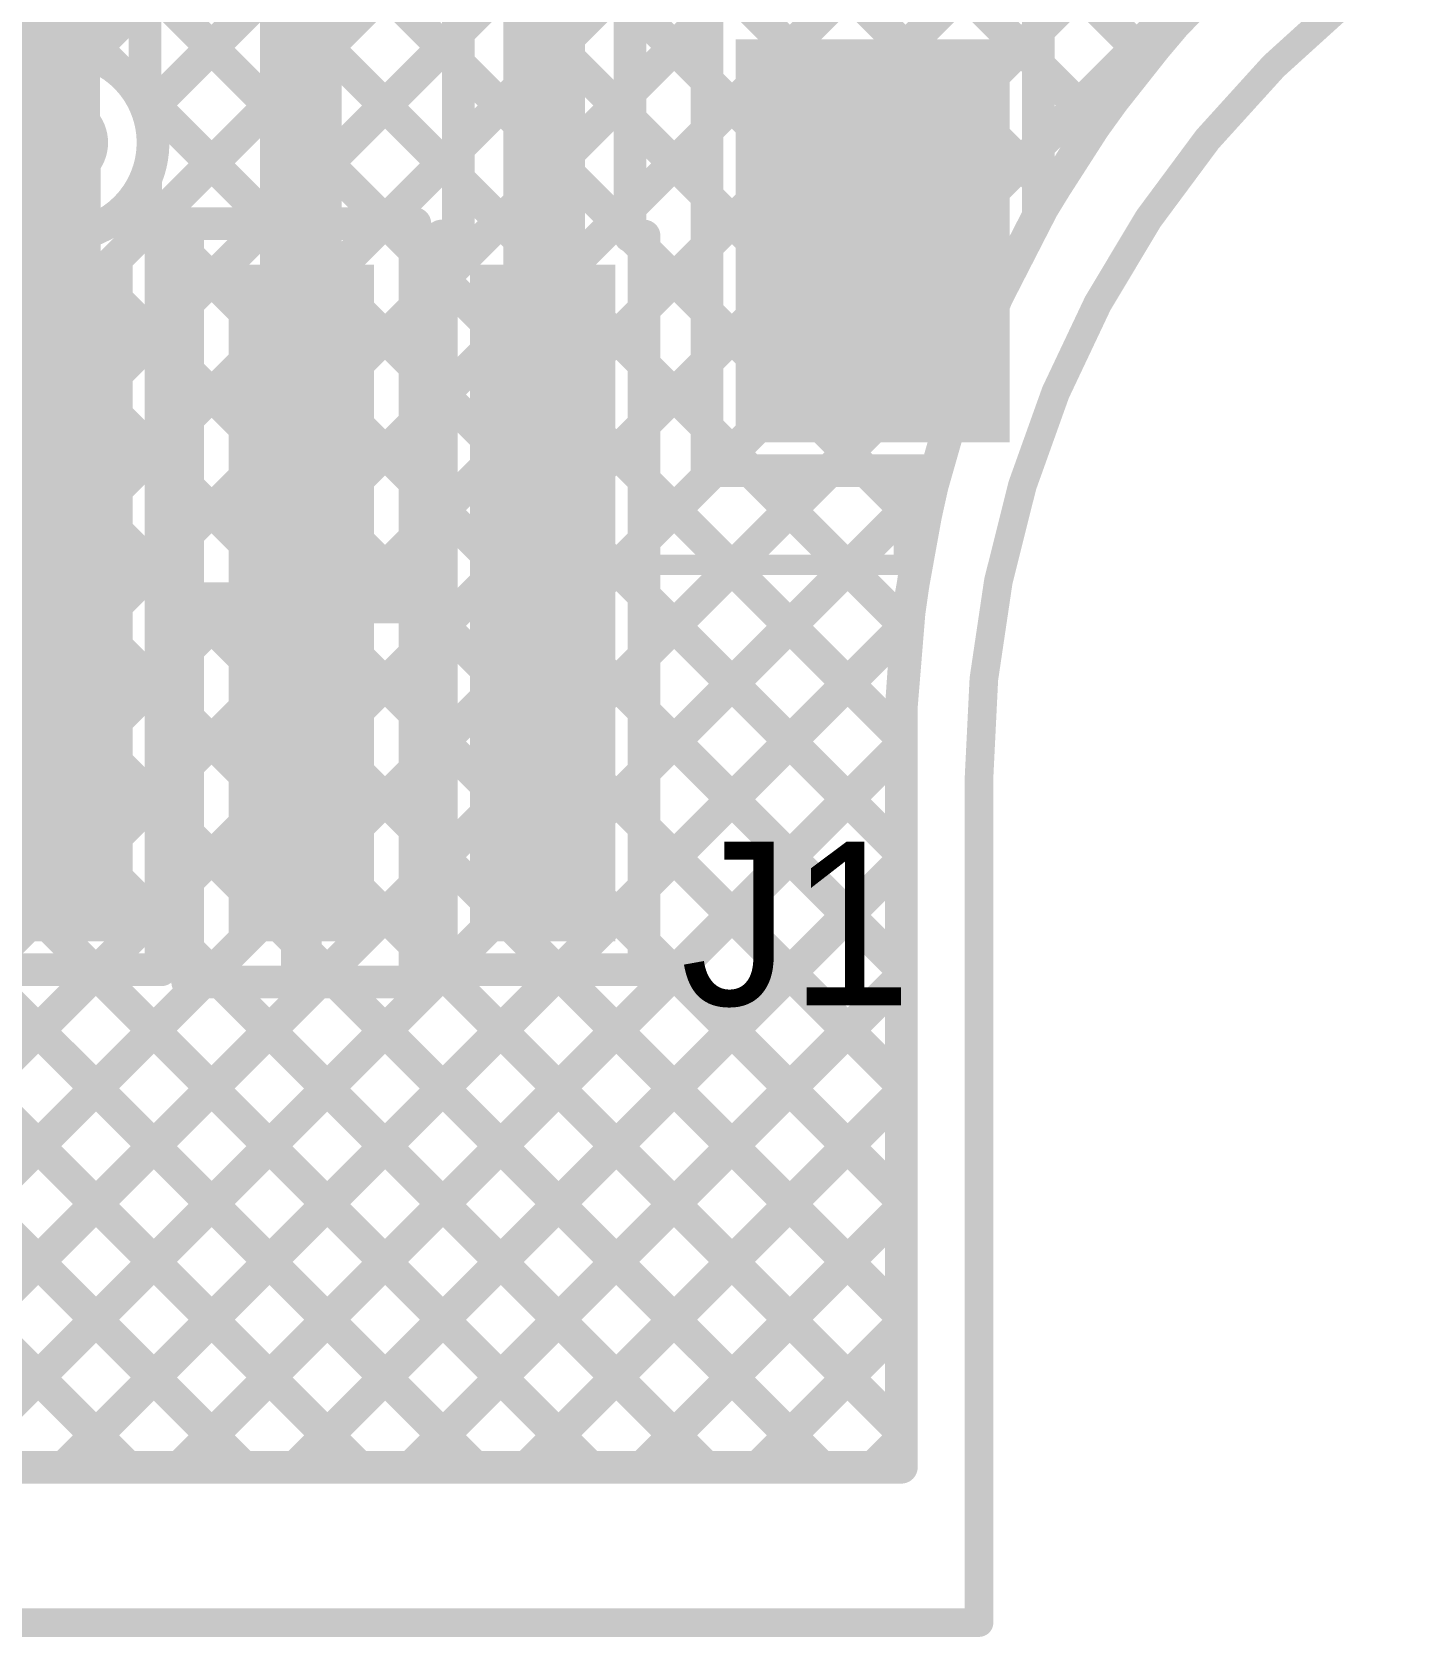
# Model space of a CAD drawing. Header units: millimetres. Extents: x 3.57 to 6.19, y 4.04 to 5.89.
# Drawn here: x 4.2977 to 4.6362, y 4.0378 to 4.4303 of the extents above; entities that cross this region are included whole.
import ezdxf

# ---------------------------------------------------------------- set-up
doc = ezdxf.new("R2010")
doc.units = ezdxf.units.MM
doc.header["$MEASUREMENT"] = 0
for name, color, linetype in [('BottomLayer', 5, 'Continuous'), ('BottomSolder', 6, 'Continuous'), ('Mechanical2', 216, 'Continuous'), ('MultiLayer', 9, 'Continuous'), ('TopLayer', 1, 'Continuous'), ('TopOverlay', 2, 'Continuous'), ('TopPaste', 8, 'Continuous'), ('TopSolder', 216, 'Continuous'), ('ViaHoleLayer', 16, 'Continuous')]:
    doc.layers.add(name, color=color, linetype=linetype)

# ---------------------------------------------------------------- blocks, each defined once
blk = doc.blocks.new('B8B_ZR_SM4_TF_LF__SN__6')
at = {"layer": 'TopLayer'}
for points in [[(0.25787, -0.00098), (0.31693, -0.00098), (0.25787, 0.08957), (0.31693, 0.08957)], [(0.0748, -0.12303), (0.10236, -0.12303), (0.0748, 0.03445), (0.10236, 0.03445)], [(0.13386, -0.12303), (0.16142, -0.12303), (0.13386, 0.03445), (0.16142, 0.03445)], [(0.19291, -0.12303), (0.22047, -0.12303), (0.19291, 0.03445), (0.22047, 0.03445)]]:
    blk.add_solid(points, dxfattribs=at)
at = {"layer": 'TopOverlay', "const_width": 0.005}
for points in [[(0.295, -0.035), (0.295, -0.01136)], [(0.23, -0.035), (0.295, -0.035)]]:
    blk.add_lwpolyline(points, dxfattribs=at)
at = {"layer": 'TopOverlay', "const_width": 0.0025}
for points in [[(0.29375, -0.01136, 1), (0.29625, -0.01136, 1)], [(0.22875, -0.035, 1), (0.23125, -0.035, 1)], [(0.29375, -0.035, 1), (0.29625, -0.035, 1)], [(0.29375, -0.035, 1), (0.29625, -0.035, 1)]]:
    blk.add_lwpolyline(points, format="xyb", close=True, dxfattribs=at)
at = {"layer": 'TopPaste'}
for points in [[(0.25787, -0.00098), (0.31693, -0.00098), (0.25787, 0.08957), (0.31693, 0.08957)], [(0.0748, -0.12303), (0.10236, -0.12303), (0.0748, 0.03445), (0.10236, 0.03445)], [(0.13386, -0.12303), (0.16142, -0.12303), (0.13386, 0.03445), (0.16142, 0.03445)], [(0.19291, -0.12303), (0.22047, -0.12303), (0.19291, 0.03445), (0.22047, 0.03445)]]:
    blk.add_solid(points, dxfattribs=at)
at = {"layer": 'TopSolder'}
for points in [[(0.25387, -0.00498), (0.32093, -0.00498), (0.25387, 0.09357), (0.32093, 0.09357)], [(0.0708, -0.12703), (0.10636, -0.12703), (0.0708, 0.03845), (0.10636, 0.03845)], [(0.12986, -0.12703), (0.16542, -0.12703), (0.12986, 0.03845), (0.16542, 0.03845)], [(0.18891, -0.12703), (0.22447, -0.12703), (0.18891, 0.03845), (0.22447, 0.03845)]]:
    blk.add_solid(points, dxfattribs=at)

msp = doc.modelspace()

# ---------------------------------------------------------------- linework, layer by layer
at = {"layer": 'BottomLayer'}
for points, const_width in [([(3.94164, 4.65678), (4.51034, 4.08808)], 0.008), ([(4.12852, 4.1568), (4.6205, 4.64878)], 0.008), ([(4.14537, 4.14537), (4.6205, 4.6205)], 0.008), ([(4.1624, 4.13411), (4.62325, 4.59497)], 0.008), ([(4.17959, 4.12302), (4.63667, 4.5801)], 0.008), ([(4.19696, 4.11211), (4.65081, 4.56596)], 0.008), ([(4.2145, 4.10137), (4.66495, 4.55181)], 0.008), ([(4.44672, 4.54768), (4.57018, 4.42422)], 0.008), ([(4.23222, 4.0908), (4.67909, 4.53767)], 0.008), ([(4.04401, 4.52613), (4.49086, 4.07928)], 0.008), ([(4.334, 4.51898), (4.52114, 4.33184)], 0.008), ([(4.44684, 4.51927), (4.55798, 4.40814)], 0.008), ([(4.3691, 4.51216), (4.52837, 4.35289)], 0.008), ([(4.334, 4.49069), (4.51549, 4.30921)], 0.008), ([(4.4449, 4.49293), (4.5469, 4.39093)], 0.008), ([(4.32602, 4.41087), (4.40403, 4.48888)], 0.008), ([(4.11183, 4.1684), (4.42223, 4.4788)], 0.008), ([(4.42985, 4.4797), (4.537, 4.37255)], 0.008), ([(4.30434, 4.40344), (4.30434, 4.46128)], 0.02), ([(4.33297, 4.46344), (4.5117, 4.28471)], 0.008), ([(4.32534, 4.41256), (4.32534, 4.45258)], 0.008), ([(4.32534, 4.44278), (4.51034, 4.25778)], 0.008), ([(4.32534, 4.4145), (4.51034, 4.2295)], 0.008), ([(4.30434, 4.40344), (4.30451, 4.40328)], 0.01), ([(4.03201, 4.3967), (4.34944, 4.07928)], 0.008), ([(4.08949, 4.3958), (4.40601, 4.07928)], 0.008), ([(4.14808, 4.39377), (4.46257, 4.07928)], 0.008), ([(4.26441, 4.39058), (4.51034, 4.14464)], 0.008), ([(4.32241, 4.38914), (4.51034, 4.20121)], 0.008), ([(4.09532, 4.18017), (4.29691, 4.38177)], 0.008), ([(4.13251, 4.38106), (4.43429, 4.07928)], 0.008), ([(4.02085, 4.37958), (4.32115, 4.07928)], 0.008), ([(4.07658, 4.38042), (4.37772, 4.07928)], 0.008), ([(4.24623, 4.38048), (4.51034, 4.11636)], 0.008), ([(4.30274, 4.38053), (4.51034, 4.17293)], 0.008), ([(4.25012, 4.08041), (4.53246, 4.36276)], 0.008), ([(4.27727, 4.07928), (4.51789, 4.3199)], 0.008), ([(4.30555, 4.07928), (4.51179, 4.28551)], 0.008), ([(4.51034, 4.26528), (4.51034, 4.07928)], 0.008), ([(4.33384, 4.07928), (4.51034, 4.25578)], 0.008), ([(4.36212, 4.07928), (4.51034, 4.2275)], 0.008), ([(4.3904, 4.07928), (4.51034, 4.19922)], 0.008), ([(4.41869, 4.07928), (4.51034, 4.17093)], 0.008), ([(4.44697, 4.07928), (4.51034, 4.14265)], 0.008), ([(4.47526, 4.07928), (4.51034, 4.11436)], 0.008), ([(4.50354, 4.07928), (4.51034, 4.08608)], 0.008), ([(4.2521, 4.07928), (4.51034, 4.07928)], 0.008)]:
    msp.add_lwpolyline(points, dxfattribs=dict(at, const_width=const_width))
at = {"layer": 'BottomLayer', "const_width": 0.008}
for points in [[(4.51034, 4.26528, -0.329505), (4.70521, 4.51156)], [(4.32534, 4.41256, -0.105221), (4.32732, 4.40328)], [(4.32732, 4.40328, -1.211981), (4.28334, 4.41178)]]:
    msp.add_lwpolyline(points, format="xyb", dxfattribs=at)
at = {"layer": 'BottomLayer'}
for points, const_width in [([(4.56818, 4.42422, 1), (4.57218, 4.42422, 1)], 0.004), ([(4.32334, 4.4145, 1), (4.32734, 4.4145, 1)], 0.004), ([(4.32334, 4.41256, 1), (4.32734, 4.41256, 1)], 0.004), ([(4.32334, 4.41256, 1), (4.32734, 4.41256, 1)], 0.004), ([(4.2986, 4.40328, 1), (4.31041, 4.40328, 1)], 0.01181), ([(4.29934, 4.40344, 1), (4.30934, 4.40344, 1)], 0.01), ([(4.32402, 4.41087, 1), (4.32802, 4.41087, 1)], 0.004), ([(4.55598, 4.40814, 1), (4.55998, 4.40814, 1)], 0.004), ([(4.30184, 4.40344, 1), (4.30684, 4.40344, 1)], 0.005), ([(4.30201, 4.40328, 1), (4.30701, 4.40328, 1)], 0.005), ([(4.32532, 4.40328, 1), (4.32932, 4.40328, 1)], 0.004), ([(4.32532, 4.40328, 1), (4.32932, 4.40328, 1)], 0.004), ([(4.32041, 4.38914, 1), (4.32441, 4.38914, 1)], 0.004), ([(4.5449, 4.39093, 1), (4.5489, 4.39093, 1)], 0.004), ([(4.29491, 4.38177, 1), (4.29891, 4.38177, 1)], 0.004), ([(4.30074, 4.38053, 1), (4.30474, 4.38053, 1)], 0.004), ([(4.535, 4.37255, 1), (4.539, 4.37255, 1)], 0.004), ([(4.53046, 4.36276, 1), (4.53446, 4.36276, 1)], 0.004), ([(4.52637, 4.35289, 1), (4.53037, 4.35289, 1)], 0.004), ([(4.51914, 4.33184, 1), (4.52314, 4.33184, 1)], 0.004), ([(4.51589, 4.3199, 1), (4.51989, 4.3199, 1)], 0.004), ([(4.51349, 4.30921, 1), (4.51749, 4.30921, 1)], 0.004), ([(4.5097, 4.28471, 1), (4.5137, 4.28471, 1)], 0.004), ([(4.50979, 4.28551, 1), (4.51379, 4.28551, 1)], 0.004), ([(4.50834, 4.26528, 1), (4.51234, 4.26528, 1)], 0.004), ([(4.50834, 4.26528, 1), (4.51234, 4.26528, 1)], 0.004), ([(4.50834, 4.25778, 1), (4.51234, 4.25778, 1)], 0.004), ([(4.50834, 4.25578, 1), (4.51234, 4.25578, 1)], 0.004), ([(4.50834, 4.2295, 1), (4.51234, 4.2295, 1)], 0.004), ([(4.50834, 4.2275, 1), (4.51234, 4.2275, 1)], 0.004), ([(4.50834, 4.20121, 1), (4.51234, 4.20121, 1)], 0.004), ([(4.50834, 4.19922, 1), (4.51234, 4.19922, 1)], 0.004), ([(4.50834, 4.17293, 1), (4.51234, 4.17293, 1)], 0.004), ([(4.50834, 4.17093, 1), (4.51234, 4.17093, 1)], 0.004), ([(4.50834, 4.14464, 1), (4.51234, 4.14464, 1)], 0.004), ([(4.50834, 4.14265, 1), (4.51234, 4.14265, 1)], 0.004), ([(4.50834, 4.11636, 1), (4.51234, 4.11636, 1)], 0.004), ([(4.50834, 4.11436, 1), (4.51234, 4.11436, 1)], 0.004), ([(4.50834, 4.08808, 1), (4.51234, 4.08808, 1)], 0.004), ([(4.50834, 4.08608, 1), (4.51234, 4.08608, 1)], 0.004), ([(4.30355, 4.07928, 1), (4.30755, 4.07928, 1)], 0.004), ([(4.31915, 4.07928, 1), (4.32315, 4.07928, 1)], 0.004), ([(4.33184, 4.07928, 1), (4.33584, 4.07928, 1)], 0.004), ([(4.34744, 4.07928, 1), (4.35144, 4.07928, 1)], 0.004), ([(4.36012, 4.07928, 1), (4.36412, 4.07928, 1)], 0.004), ([(4.37572, 4.07928, 1), (4.37972, 4.07928, 1)], 0.004), ([(4.3884, 4.07928, 1), (4.3924, 4.07928, 1)], 0.004), ([(4.40401, 4.07928, 1), (4.40801, 4.07928, 1)], 0.004), ([(4.41669, 4.07928, 1), (4.42069, 4.07928, 1)], 0.004), ([(4.43229, 4.07928, 1), (4.43629, 4.07928, 1)], 0.004), ([(4.44497, 4.07928, 1), (4.44897, 4.07928, 1)], 0.004), ([(4.46057, 4.07928, 1), (4.46457, 4.07928, 1)], 0.004), ([(4.47326, 4.07928, 1), (4.47726, 4.07928, 1)], 0.004), ([(4.48886, 4.07928, 1), (4.49286, 4.07928, 1)], 0.004), ([(4.50154, 4.07928, 1), (4.50554, 4.07928, 1)], 0.004), ([(4.50834, 4.07928, 1), (4.51234, 4.07928, 1)], 0.004), ([(4.50834, 4.07928, 1), (4.51234, 4.07928, 1)], 0.004)]:
    msp.add_lwpolyline(points, format="xyb", close=True, dxfattribs=dict(at, const_width=const_width))
at = {"layer": 'BottomSolder', "const_width": 0.00991}
msp.add_lwpolyline([(4.29956, 4.40328, 1), (4.30946, 4.40328, 1)], format="xyb", close=True, dxfattribs=at)
at = {"layer": 'Mechanical2', "const_width": 0.007}
msp.add_lwpolyline([(4.52934, 4.24797, -1), (5.02147, 4.24797)], format="xyb", dxfattribs=at)
for points in [[(4.52934, 4.04128), (4.52934, 4.24797)], [(4.23407, 4.04128), (4.52934, 4.04128)]]:
    msp.add_lwpolyline(points, dxfattribs=at)
at = {"layer": 'Mechanical2', "const_width": 0.0035}
for points in [[(4.52759, 4.24797, 1), (4.53109, 4.24797, 1)], [(4.52759, 4.24797, 1), (4.53109, 4.24797, 1)], [(4.52759, 4.04128, 1), (4.53109, 4.04128, 1)], [(4.52759, 4.04128, 1), (4.53109, 4.04128, 1)]]:
    msp.add_lwpolyline(points, format="xyb", close=True, dxfattribs=at)
at = {"layer": 'MultiLayer', "const_width": 0.01181}
msp.add_lwpolyline([(4.2986, 4.40328, 1), (4.31041, 4.40328, 1)], format="xyb", close=True, dxfattribs=at)
at = {"layer": 'TopLayer'}
for points, const_width in [([(4.31177, 4.4249), (4.43386, 4.547)], 0.008), ([(4.36344, 4.28983), (4.36344, 4.5369)], 0.02), ([(4.31043, 4.51427), (4.40199, 4.4227)], 0.008), ([(4.28286, 4.51355), (4.40199, 4.39442)], 0.008), ([(4.25913, 4.50899), (4.38469, 4.38343)], 0.008), ([(4.42299, 4.29005), (4.42299, 4.50192)], 0.02), ([(4.248, 4.49184), (4.31873, 4.42111)], 0.008), ([(4.40199, 4.38043), (4.40199, 4.49426)], 0.008), ([(4.32602, 4.41087), (4.40199, 4.48684)], 0.008), ([(4.32552, 4.38209), (4.40199, 4.45856)], 0.008), ([(4.44399, 4.38043), (4.44399, 4.449)], 0.008), ([(4.54387, 4.43073), (4.56214, 4.449)], 0.008), ([(4.54387, 4.40245), (4.59042, 4.449)], 0.008), ([(4.5454, 4.449), (4.57018, 4.42422)], 0.008), ([(4.44399, 4.43727), (4.46282, 4.41845)], 0.008), ([(4.46282, 4.323), (4.46282, 4.43555)], 0.008), ([(4.54387, 4.38567), (4.54387, 4.43555)], 0.008), ([(4.44399, 4.4157), (4.46282, 4.43453)], 0.008), ([(4.35515, 4.38343), (4.40199, 4.43027)], 0.008), ([(4.54387, 4.42224), (4.55798, 4.40814)], 0.008), ([(4.32235, 4.41749), (4.35641, 4.38343)], 0.008), ([(4.30452, 4.2897), (4.30452, 4.40327)], 0.02), ([(4.44399, 4.40899), (4.46282, 4.39016)], 0.008), ([(4.44399, 4.38742), (4.46282, 4.40625)], 0.008), ([(4.38343, 4.38343), (4.40199, 4.40199)], 0.008), ([(4.32552, 4.38043), (4.32552, 4.39439)], 0.008), ([(4.54387, 4.39396), (4.5469, 4.39093)], 0.008), ([(4.32552, 4.38604), (4.3358, 4.37576)], 0.008), ([(4.3358, 4.38343), (4.39136, 4.38343)], 0.008), ([(4.3358, 4.19795), (4.3358, 4.38343)], 0.008), ([(4.38469, 4.38343), (4.39136, 4.37677)], 0.008), ([(4.39136, 4.19795), (4.39136, 4.38343)], 0.008), ([(4.32552, 4.38043), (4.3293, 4.38043)], 0.008), ([(4.3293, 4.20095), (4.3293, 4.38043)], 0.008), ([(4.36358, 4.29069), (4.36358, 4.37943)], 0.01), ([(4.39136, 4.37677), (4.39786, 4.37027)], 0.008), ([(4.39786, 4.38043), (4.40199, 4.38043)], 0.008), ([(4.39786, 4.20095), (4.39786, 4.38043)], 0.008), ([(4.44399, 4.38043), (4.44741, 4.38043)], 0.008), ([(4.44426, 4.38043), (4.44741, 4.37728)], 0.008), ([(4.44741, 4.20095), (4.44741, 4.38043)], 0.008), ([(4.44741, 4.36256), (4.46282, 4.37796)], 0.008), ([(4.44741, 4.37728), (4.46282, 4.36188)], 0.008), ([(4.39136, 4.36307), (4.39786, 4.36957)], 0.008), ([(4.3293, 4.35759), (4.3358, 4.36408)], 0.008), ([(4.3293, 4.35397), (4.3358, 4.34747)], 0.008), ([(4.44741, 4.33428), (4.46282, 4.34968)], 0.008), ([(4.39136, 4.34848), (4.39786, 4.34199)], 0.008), ([(4.44741, 4.349), (4.46282, 4.33359)], 0.008), ([(4.39136, 4.33479), (4.39786, 4.34129)], 0.008), ([(4.3293, 4.3293), (4.3358, 4.3358)], 0.008), ([(4.3293, 4.32568), (4.3358, 4.31919)], 0.008), ([(4.44741, 4.27771), (4.49271, 4.323)], 0.008), ([(4.44741, 4.30599), (4.46442, 4.323)], 0.008), ([(4.46282, 4.323), (4.51868, 4.323)], 0.008), ([(4.47341, 4.323), (4.5117, 4.28471)], 0.008), ([(4.50169, 4.323), (4.51549, 4.30921)], 0.008), ([(4.39136, 4.3202), (4.39786, 4.3137)], 0.008), ([(4.44741, 4.32071), (4.51034, 4.25778)], 0.008), ([(4.44741, 4.24942), (4.51789, 4.3199)], 0.008), ([(4.39136, 4.30651), (4.39786, 4.313)], 0.008), ([(4.3293, 4.30102), (4.3358, 4.30752)], 0.008), ([(4.3293, 4.2974), (4.3358, 4.2909)], 0.008), ([(4.42263, 4.28969), (4.42299, 4.29005)], 0.02), ([(4.3398, 4.29069), (4.36358, 4.29069)], 0.01), ([(4.36344, 4.28983), (4.36358, 4.28969)], 0.01), ([(4.36358, 4.29069), (4.38736, 4.29069)], 0.01), ([(4.36358, 4.20195), (4.36358, 4.29069)], 0.01), ([(4.39136, 4.29191), (4.39786, 4.28542)], 0.008), ([(4.44741, 4.29243), (4.51034, 4.2295)], 0.008), ([(4.39136, 4.27822), (4.39786, 4.28472)], 0.008), ([(4.44741, 4.22114), (4.51179, 4.28551)], 0.008), ([(4.3293, 4.27274), (4.3358, 4.27923)], 0.008), ([(4.3293, 4.26912), (4.3358, 4.26262)], 0.008), ([(4.39136, 4.26363), (4.39786, 4.25713)], 0.008), ([(4.44741, 4.26414), (4.51034, 4.20121)], 0.008), ([(4.51034, 4.26528), (4.51034, 4.07928)], 0.008), ([(4.33384, 4.07928), (4.51034, 4.25578)], 0.008), ([(4.39136, 4.24994), (4.39786, 4.25643)], 0.008), ([(4.3293, 4.24445), (4.3358, 4.25095)], 0.008), ([(4.3293, 4.24083), (4.3358, 4.23433)], 0.008), ([(4.44741, 4.23586), (4.51034, 4.17293)], 0.008), ([(4.39136, 4.23534), (4.39786, 4.22885)], 0.008), ([(4.39136, 4.22165), (4.39786, 4.22815)], 0.008), ([(4.36212, 4.07928), (4.51034, 4.2275)], 0.008), ([(4.3293, 4.21617), (4.3358, 4.22266)], 0.008), ([(4.3293, 4.21255), (4.3358, 4.20605)], 0.008), ([(4.3358, 4.20605), (4.3439, 4.19795)], 0.008), ([(4.39136, 4.20706), (4.51034, 4.08808)], 0.008), ([(4.44741, 4.20757), (4.51034, 4.14464)], 0.008), ([(4.19948, 4.20095), (4.32115, 4.07928)], 0.008), ([(4.2145, 4.10137), (4.31409, 4.20095)], 0.008), ([(4.22776, 4.20095), (4.34944, 4.07928)], 0.008), ([(4.25604, 4.20095), (4.37772, 4.07928)], 0.008), ([(4.27727, 4.07928), (4.39894, 4.20095)], 0.008), ([(4.27975, 4.20095), (4.3293, 4.20095)], 0.008), ([(4.28433, 4.20095), (4.40601, 4.07928)], 0.008), ([(4.30555, 4.07928), (4.42723, 4.20095)], 0.008), ([(4.31261, 4.20095), (4.43429, 4.07928)], 0.008), ([(4.39786, 4.20095), (4.44741, 4.20095)], 0.008), ([(4.42575, 4.20095), (4.51034, 4.11636)], 0.008), ([(4.23222, 4.0908), (4.33938, 4.19795)], 0.008), ([(4.25012, 4.08041), (4.36766, 4.19795)], 0.008), ([(4.3358, 4.19795), (4.39136, 4.19795)], 0.008), ([(4.3439, 4.19795), (4.46257, 4.07928)], 0.008), ([(4.37218, 4.19795), (4.49086, 4.07928)], 0.008), ([(4.3904, 4.07928), (4.51034, 4.19922)], 0.008), ([(4.41869, 4.07928), (4.51034, 4.17093)], 0.008), ([(4.44697, 4.07928), (4.51034, 4.14265)], 0.008), ([(4.47526, 4.07928), (4.51034, 4.11436)], 0.008), ([(4.50354, 4.07928), (4.51034, 4.08608)], 0.008), ([(4.2521, 4.07928), (4.51034, 4.07928)], 0.008)]:
    msp.add_lwpolyline(points, dxfattribs=dict(at, const_width=const_width))
at = {"layer": 'TopLayer', "const_width": 0.008}
for points in [[(4.54387, 4.38567, -0.076505), (4.59334, 4.449)], [(4.28352, 4.39435, -1.224327), (4.32732, 4.40328)], [(4.32732, 4.40328, -0.100404), (4.32552, 4.39439)], [(4.51034, 4.26528, -0.055367), (4.51868, 4.323)]]:
    msp.add_lwpolyline(points, format="xyb", dxfattribs=at)
at = {"layer": 'TopLayer'}
for points, const_width in [([(4.39999, 4.43027, 1), (4.40399, 4.43027, 1)], 0.004), ([(4.54187, 4.43073, 1), (4.54587, 4.43073, 1)], 0.004), ([(4.30977, 4.4249, 1), (4.31377, 4.4249, 1)], 0.004), ([(4.56818, 4.42422, 1), (4.57218, 4.42422, 1)], 0.004), ([(4.31673, 4.42111, 1), (4.32073, 4.42111, 1)], 0.004), ([(4.39999, 4.4227, 1), (4.40399, 4.4227, 1)], 0.004), ([(4.54187, 4.42224, 1), (4.54587, 4.42224, 1)], 0.004), ([(4.32035, 4.41749, 1), (4.32435, 4.41749, 1)], 0.004), ([(4.46082, 4.41845, 1), (4.46482, 4.41845, 1)], 0.004), ([(4.44199, 4.4157, 1), (4.44599, 4.4157, 1)], 0.004), ([(4.2986, 4.40328, 1), (4.31041, 4.40328, 1)], 0.01181), ([(4.29952, 4.40327, 1), (4.30952, 4.40327, 1)], 0.01), ([(4.32402, 4.41087, 1), (4.32802, 4.41087, 1)], 0.004), ([(4.44199, 4.40899, 1), (4.44599, 4.40899, 1)], 0.004), ([(4.55598, 4.40814, 1), (4.55998, 4.40814, 1)], 0.004), ([(4.46082, 4.40625, 1), (4.46482, 4.40625, 1)], 0.004), ([(4.32532, 4.40328, 1), (4.32932, 4.40328, 1)], 0.004), ([(4.32532, 4.40328, 1), (4.32932, 4.40328, 1)], 0.004), ([(4.39999, 4.40199, 1), (4.40399, 4.40199, 1)], 0.004), ([(4.54187, 4.40245, 1), (4.54587, 4.40245, 1)], 0.004), ([(4.32352, 4.39439, 1), (4.32752, 4.39439, 1)], 0.004), ([(4.32352, 4.39439, 1), (4.32752, 4.39439, 1)], 0.004), ([(4.39999, 4.39442, 1), (4.40399, 4.39442, 1)], 0.004), ([(4.54187, 4.39396, 1), (4.54587, 4.39396, 1)], 0.004), ([(4.46082, 4.39016, 1), (4.46482, 4.39016, 1)], 0.004), ([(4.5449, 4.39093, 1), (4.5489, 4.39093, 1)], 0.004), ([(4.32352, 4.38604, 1), (4.32752, 4.38604, 1)], 0.004), ([(4.44199, 4.38742, 1), (4.44599, 4.38742, 1)], 0.004), ([(4.54187, 4.38567, 1), (4.54587, 4.38567, 1)], 0.004), ([(4.54187, 4.38567, 1), (4.54587, 4.38567, 1)], 0.004), ([(4.32352, 4.38209, 1), (4.32752, 4.38209, 1)], 0.004), ([(4.3338, 4.38343, 1), (4.3378, 4.38343, 1)], 0.004), ([(4.3338, 4.38343, 1), (4.3378, 4.38343, 1)], 0.004), ([(4.35315, 4.38343, 1), (4.35715, 4.38343, 1)], 0.004), ([(4.35441, 4.38343, 1), (4.35841, 4.38343, 1)], 0.004), ([(4.38143, 4.38343, 1), (4.38543, 4.38343, 1)], 0.004), ([(4.38269, 4.38343, 1), (4.38669, 4.38343, 1)], 0.004), ([(4.38269, 4.38343, 1), (4.38669, 4.38343, 1)], 0.004), ([(4.38936, 4.38343, 1), (4.39336, 4.38343, 1)], 0.004), ([(4.38936, 4.38343, 1), (4.39336, 4.38343, 1)], 0.004), ([(4.32352, 4.38043, 1), (4.32752, 4.38043, 1)], 0.004), ([(4.32352, 4.38043, 1), (4.32752, 4.38043, 1)], 0.004), ([(4.3273, 4.38043, 1), (4.3313, 4.38043, 1)], 0.004), ([(4.3273, 4.38043, 1), (4.3313, 4.38043, 1)], 0.004), ([(4.36108, 4.37943, 1), (4.36608, 4.37943, 1)], 0.005), ([(4.38936, 4.37677, 1), (4.39336, 4.37677, 1)], 0.004), ([(4.38936, 4.37677, 1), (4.39336, 4.37677, 1)], 0.004), ([(4.39586, 4.38043, 1), (4.39986, 4.38043, 1)], 0.004), ([(4.39586, 4.38043, 1), (4.39986, 4.38043, 1)], 0.004), ([(4.39999, 4.38043, 1), (4.40399, 4.38043, 1)], 0.004), ([(4.39999, 4.38043, 1), (4.40399, 4.38043, 1)], 0.004), ([(4.44199, 4.38043, 1), (4.44599, 4.38043, 1)], 0.004), ([(4.44199, 4.38043, 1), (4.44599, 4.38043, 1)], 0.004), ([(4.44226, 4.38043, 1), (4.44626, 4.38043, 1)], 0.004), ([(4.44541, 4.38043, 1), (4.44941, 4.38043, 1)], 0.004), ([(4.44541, 4.38043, 1), (4.44941, 4.38043, 1)], 0.004), ([(4.44541, 4.37728, 1), (4.44941, 4.37728, 1)], 0.004), ([(4.44541, 4.37728, 1), (4.44941, 4.37728, 1)], 0.004), ([(4.46082, 4.37796, 1), (4.46482, 4.37796, 1)], 0.004), ([(4.3338, 4.37576, 1), (4.3378, 4.37576, 1)], 0.004), ([(4.39586, 4.37027, 1), (4.39986, 4.37027, 1)], 0.004), ([(4.39586, 4.36957, 1), (4.39986, 4.36957, 1)], 0.004), ([(4.3338, 4.36408, 1), (4.3378, 4.36408, 1)], 0.004), ([(4.38936, 4.36307, 1), (4.39336, 4.36307, 1)], 0.004), ([(4.44541, 4.36256, 1), (4.44941, 4.36256, 1)], 0.004), ([(4.46082, 4.36188, 1), (4.46482, 4.36188, 1)], 0.004), ([(4.3273, 4.35759, 1), (4.3313, 4.35759, 1)], 0.004), ([(4.3273, 4.35397, 1), (4.3313, 4.35397, 1)], 0.004), ([(4.46082, 4.34968, 1), (4.46482, 4.34968, 1)], 0.004), ([(4.3338, 4.34747, 1), (4.3378, 4.34747, 1)], 0.004), ([(4.38936, 4.34848, 1), (4.39336, 4.34848, 1)], 0.004), ([(4.44541, 4.349, 1), (4.44941, 4.349, 1)], 0.004), ([(4.39586, 4.34199, 1), (4.39986, 4.34199, 1)], 0.004), ([(4.39586, 4.34129, 1), (4.39986, 4.34129, 1)], 0.004), ([(4.3338, 4.3358, 1), (4.3378, 4.3358, 1)], 0.004), ([(4.38936, 4.33479, 1), (4.39336, 4.33479, 1)], 0.004), ([(4.44541, 4.33428, 1), (4.44941, 4.33428, 1)], 0.004), ([(4.46082, 4.33359, 1), (4.46482, 4.33359, 1)], 0.004), ([(4.3273, 4.3293, 1), (4.3313, 4.3293, 1)], 0.004), ([(4.3273, 4.32568, 1), (4.3313, 4.32568, 1)], 0.004), ([(4.46082, 4.323, 1), (4.46482, 4.323, 1)], 0.004), ([(4.46082, 4.323, 1), (4.46482, 4.323, 1)], 0.004), ([(4.46242, 4.323, 1), (4.46642, 4.323, 1)], 0.004), ([(4.47141, 4.323, 1), (4.47541, 4.323, 1)], 0.004), ([(4.49071, 4.323, 1), (4.49471, 4.323, 1)], 0.004), ([(4.49969, 4.323, 1), (4.50369, 4.323, 1)], 0.004), ([(4.51668, 4.323, 1), (4.52068, 4.323, 1)], 0.004), ([(4.51668, 4.323, 1), (4.52068, 4.323, 1)], 0.004), ([(4.3338, 4.31919, 1), (4.3378, 4.31919, 1)], 0.004), ([(4.38936, 4.3202, 1), (4.39336, 4.3202, 1)], 0.004), ([(4.44541, 4.32071, 1), (4.44941, 4.32071, 1)], 0.004), ([(4.51589, 4.3199, 1), (4.51989, 4.3199, 1)], 0.004), ([(4.39586, 4.3137, 1), (4.39986, 4.3137, 1)], 0.004), ([(4.39586, 4.313, 1), (4.39986, 4.313, 1)], 0.004), ([(4.3338, 4.30752, 1), (4.3378, 4.30752, 1)], 0.004), ([(4.38936, 4.30651, 1), (4.39336, 4.30651, 1)], 0.004), ([(4.51349, 4.30921, 1), (4.51749, 4.30921, 1)], 0.004), ([(4.44541, 4.30599, 1), (4.44941, 4.30599, 1)], 0.004), ([(4.3273, 4.30102, 1), (4.3313, 4.30102, 1)], 0.004), ([(4.29952, 4.2897, 1), (4.30952, 4.2897, 1)], 0.01), ([(4.3273, 4.2974, 1), (4.3313, 4.2974, 1)], 0.004), ([(4.35844, 4.28983, 1), (4.36844, 4.28983, 1)], 0.01), ([(4.41763, 4.28969, 1), (4.42763, 4.28969, 1)], 0.01), ([(4.41799, 4.29005, 1), (4.42799, 4.29005, 1)], 0.01), ([(4.41799, 4.29005, 1), (4.42799, 4.29005, 1)], 0.01), ([(4.3338, 4.2909, 1), (4.3378, 4.2909, 1)], 0.004), ([(4.3373, 4.29069, 1), (4.3423, 4.29069, 1)], 0.005), ([(4.36094, 4.28983, 1), (4.36594, 4.28983, 1)], 0.005), ([(4.36108, 4.29069, 1), (4.36608, 4.29069, 1)], 0.005), ([(4.36108, 4.29069, 1), (4.36608, 4.29069, 1)], 0.005), ([(4.36108, 4.29069, 1), (4.36608, 4.29069, 1)], 0.005), ([(4.36108, 4.29069, 1), (4.36608, 4.29069, 1)], 0.005), ([(4.36108, 4.28969, 1), (4.36608, 4.28969, 1)], 0.005), ([(4.38486, 4.29069, 1), (4.38986, 4.29069, 1)], 0.005), ([(4.38936, 4.29191, 1), (4.39336, 4.29191, 1)], 0.004), ([(4.44541, 4.29243, 1), (4.44941, 4.29243, 1)], 0.004), ([(4.39586, 4.28542, 1), (4.39986, 4.28542, 1)], 0.004), ([(4.39586, 4.28472, 1), (4.39986, 4.28472, 1)], 0.004), ([(4.5097, 4.28471, 1), (4.5137, 4.28471, 1)], 0.004), ([(4.50979, 4.28551, 1), (4.51379, 4.28551, 1)], 0.004), ([(4.3338, 4.27923, 1), (4.3378, 4.27923, 1)], 0.004), ([(4.38936, 4.27822, 1), (4.39336, 4.27822, 1)], 0.004), ([(4.44541, 4.27771, 1), (4.44941, 4.27771, 1)], 0.004), ([(4.3273, 4.27274, 1), (4.3313, 4.27274, 1)], 0.004), ([(4.3273, 4.26912, 1), (4.3313, 4.26912, 1)], 0.004), ([(4.38936, 4.26363, 1), (4.39336, 4.26363, 1)], 0.004), ([(4.44541, 4.26414, 1), (4.44941, 4.26414, 1)], 0.004), ([(4.50834, 4.26528, 1), (4.51234, 4.26528, 1)], 0.004), ([(4.50834, 4.26528, 1), (4.51234, 4.26528, 1)], 0.004), ([(4.3338, 4.26262, 1), (4.3378, 4.26262, 1)], 0.004), ([(4.39586, 4.25713, 1), (4.39986, 4.25713, 1)], 0.004), ([(4.39586, 4.25643, 1), (4.39986, 4.25643, 1)], 0.004), ([(4.50834, 4.25778, 1), (4.51234, 4.25778, 1)], 0.004), ([(4.50834, 4.25578, 1), (4.51234, 4.25578, 1)], 0.004), ([(4.3338, 4.25095, 1), (4.3378, 4.25095, 1)], 0.004), ([(4.38936, 4.24994, 1), (4.39336, 4.24994, 1)], 0.004), ([(4.44541, 4.24942, 1), (4.44941, 4.24942, 1)], 0.004), ([(4.3273, 4.24445, 1), (4.3313, 4.24445, 1)], 0.004), ([(4.3273, 4.24083, 1), (4.3313, 4.24083, 1)], 0.004), ([(4.44541, 4.23586, 1), (4.44941, 4.23586, 1)], 0.004), ([(4.3338, 4.23433, 1), (4.3378, 4.23433, 1)], 0.004), ([(4.38936, 4.23534, 1), (4.39336, 4.23534, 1)], 0.004), ([(4.39586, 4.22885, 1), (4.39986, 4.22885, 1)], 0.004), ([(4.39586, 4.22815, 1), (4.39986, 4.22815, 1)], 0.004), ([(4.50834, 4.2295, 1), (4.51234, 4.2295, 1)], 0.004), ([(4.50834, 4.2275, 1), (4.51234, 4.2275, 1)], 0.004), ([(4.3338, 4.22266, 1), (4.3378, 4.22266, 1)], 0.004), ([(4.38936, 4.22165, 1), (4.39336, 4.22165, 1)], 0.004), ([(4.44541, 4.22114, 1), (4.44941, 4.22114, 1)], 0.004), ([(4.3273, 4.21617, 1), (4.3313, 4.21617, 1)], 0.004), ([(4.3273, 4.21255, 1), (4.3313, 4.21255, 1)], 0.004), ([(4.3338, 4.20605, 1), (4.3378, 4.20605, 1)], 0.004), ([(4.3338, 4.20605, 1), (4.3378, 4.20605, 1)], 0.004), ([(4.38936, 4.20706, 1), (4.39336, 4.20706, 1)], 0.004), ([(4.44541, 4.20757, 1), (4.44941, 4.20757, 1)], 0.004), ([(4.31061, 4.20095, 1), (4.31461, 4.20095, 1)], 0.004), ([(4.31209, 4.20095, 1), (4.31609, 4.20095, 1)], 0.004), ([(4.3273, 4.20095, 1), (4.3313, 4.20095, 1)], 0.004), ([(4.3273, 4.20095, 1), (4.3313, 4.20095, 1)], 0.004), ([(4.36108, 4.20195, 1), (4.36608, 4.20195, 1)], 0.005), ([(4.39586, 4.20095, 1), (4.39986, 4.20095, 1)], 0.004), ([(4.39586, 4.20095, 1), (4.39986, 4.20095, 1)], 0.004), ([(4.39694, 4.20095, 1), (4.40094, 4.20095, 1)], 0.004), ([(4.42375, 4.20095, 1), (4.42775, 4.20095, 1)], 0.004), ([(4.42523, 4.20095, 1), (4.42923, 4.20095, 1)], 0.004), ([(4.44541, 4.20095, 1), (4.44941, 4.20095, 1)], 0.004), ([(4.44541, 4.20095, 1), (4.44941, 4.20095, 1)], 0.004), ([(4.50834, 4.20121, 1), (4.51234, 4.20121, 1)], 0.004), ([(4.3338, 4.19795, 1), (4.3378, 4.19795, 1)], 0.004), ([(4.3338, 4.19795, 1), (4.3378, 4.19795, 1)], 0.004), ([(4.33737, 4.19795, 1), (4.34138, 4.19795, 1)], 0.004), ([(4.3419, 4.19795, 1), (4.3459, 4.19795, 1)], 0.004), ([(4.3419, 4.19795, 1), (4.3459, 4.19795, 1)], 0.004), ([(4.36566, 4.19795, 1), (4.36966, 4.19795, 1)], 0.004), ([(4.37018, 4.19795, 1), (4.37418, 4.19795, 1)], 0.004), ([(4.38936, 4.19795, 1), (4.39336, 4.19795, 1)], 0.004), ([(4.38936, 4.19795, 1), (4.39336, 4.19795, 1)], 0.004), ([(4.50834, 4.19922, 1), (4.51234, 4.19922, 1)], 0.004), ([(4.50834, 4.17293, 1), (4.51234, 4.17293, 1)], 0.004), ([(4.50834, 4.17093, 1), (4.51234, 4.17093, 1)], 0.004), ([(4.50834, 4.14464, 1), (4.51234, 4.14464, 1)], 0.004), ([(4.50834, 4.14265, 1), (4.51234, 4.14265, 1)], 0.004), ([(4.50834, 4.11636, 1), (4.51234, 4.11636, 1)], 0.004), ([(4.50834, 4.11436, 1), (4.51234, 4.11436, 1)], 0.004), ([(4.50834, 4.08808, 1), (4.51234, 4.08808, 1)], 0.004), ([(4.50834, 4.08608, 1), (4.51234, 4.08608, 1)], 0.004), ([(4.30355, 4.07928, 1), (4.30755, 4.07928, 1)], 0.004), ([(4.31915, 4.07928, 1), (4.32315, 4.07928, 1)], 0.004), ([(4.33184, 4.07928, 1), (4.33584, 4.07928, 1)], 0.004), ([(4.34744, 4.07928, 1), (4.35144, 4.07928, 1)], 0.004), ([(4.36012, 4.07928, 1), (4.36412, 4.07928, 1)], 0.004), ([(4.37572, 4.07928, 1), (4.37972, 4.07928, 1)], 0.004), ([(4.3884, 4.07928, 1), (4.3924, 4.07928, 1)], 0.004), ([(4.40401, 4.07928, 1), (4.40801, 4.07928, 1)], 0.004), ([(4.41669, 4.07928, 1), (4.42069, 4.07928, 1)], 0.004), ([(4.43229, 4.07928, 1), (4.43629, 4.07928, 1)], 0.004), ([(4.44497, 4.07928, 1), (4.44897, 4.07928, 1)], 0.004), ([(4.46057, 4.07928, 1), (4.46457, 4.07928, 1)], 0.004), ([(4.47326, 4.07928, 1), (4.47726, 4.07928, 1)], 0.004), ([(4.48886, 4.07928, 1), (4.49286, 4.07928, 1)], 0.004), ([(4.50154, 4.07928, 1), (4.50554, 4.07928, 1)], 0.004), ([(4.50834, 4.07928, 1), (4.51234, 4.07928, 1)], 0.004), ([(4.50834, 4.07928, 1), (4.51234, 4.07928, 1)], 0.004)]:
    msp.add_lwpolyline(points, format="xyb", close=True, dxfattribs=dict(at, const_width=const_width))
at = {"layer": 'TopSolder', "const_width": 0.00991}
msp.add_lwpolyline([(4.29956, 4.40328, 1), (4.30946, 4.40328, 1)], format="xyb", close=True, dxfattribs=at)
at = {"layer": 'ViaHoleLayer', "const_width": 0.00591}
msp.add_lwpolyline([(4.30156, 4.40328, 1), (4.30746, 4.40328, 1)], format="xyb", close=True, dxfattribs=at)

# ---------------------------------------------------------------- block references
at = {"rotation": 360}
msp.add_blockref('B8B_ZR_SM4_TF_LF__SN__6', (4.21594, 4.33498), dxfattribs=at)

# ---------------------------------------------------------------- texts
at = {"layer": 'TopOverlay'}
msp.add_text('J1', height=0.04, dxfattribs=at).set_placement((4.45634, 4.19228))

doc.saveas('drawing.dxf')
